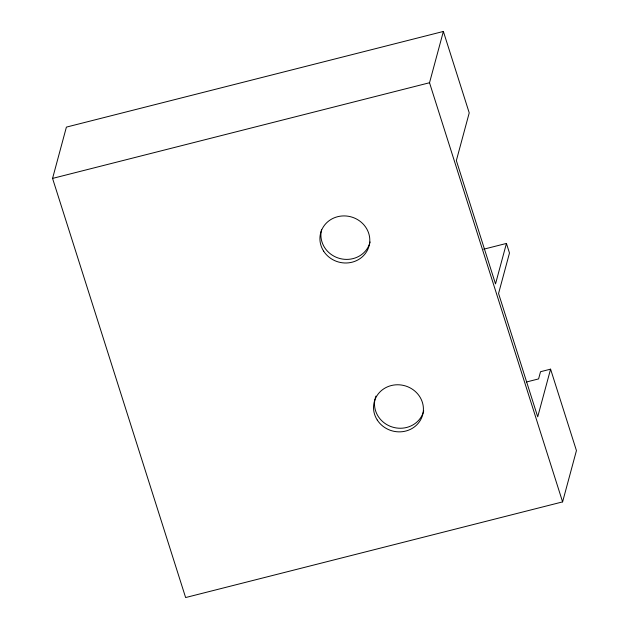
<?xml version="1.0" encoding="UTF-8"?>
<svg xmlns="http://www.w3.org/2000/svg" width="629" height="629" viewBox="0 0 629 629"><rect width="100%" height="100%" fill="white"/><g stroke="black" fill="none" stroke-linecap="round" stroke-linejoin="round"><path stroke-width="0.94" d="M526.339 382.023L538.589 378.91L540.531 371.715L550.587 369.16L576.439 450.592L562.601 501.887L185.626 597.55L52.561 178.408L66.399 127.113L443.374 31.45L469.226 112.882L456.355 160.576L495.518 283.923L506.439 243.431L483.63 249.218M562.601 501.887L429.528 82.745L443.374 31.45M550.587 369.16L537.716 416.854L498.561 293.507L509.482 253.015L506.439 243.431M52.561 178.408L429.528 82.745M423.726 410.839A25.05 23.43 15.1 0 1 394.21 427.555A25.05 23.43 15.1 0 1 374.955 399.431M375.151 398.582A25.05 23.43 15.1 0 1 375.938 396.081M370.119 241.984A25.05 23.43 15.1 0 1 340.147 258.59A25.05 23.43 15.1 0 1 321.545 229.727M377.274 420.054A25.05 23.43 15.1 0 0 420.463 420.117A25.05 23.43 15.1 0 0 397.67 384.767A25.05 23.43 15.1 0 0 377.274 420.054M323.668 251.199A25.05 23.43 15.1 0 0 366.849 251.262A25.05 23.43 15.1 0 0 344.063 215.912A25.05 23.43 15.1 0 0 323.668 251.199"/></g></svg>
